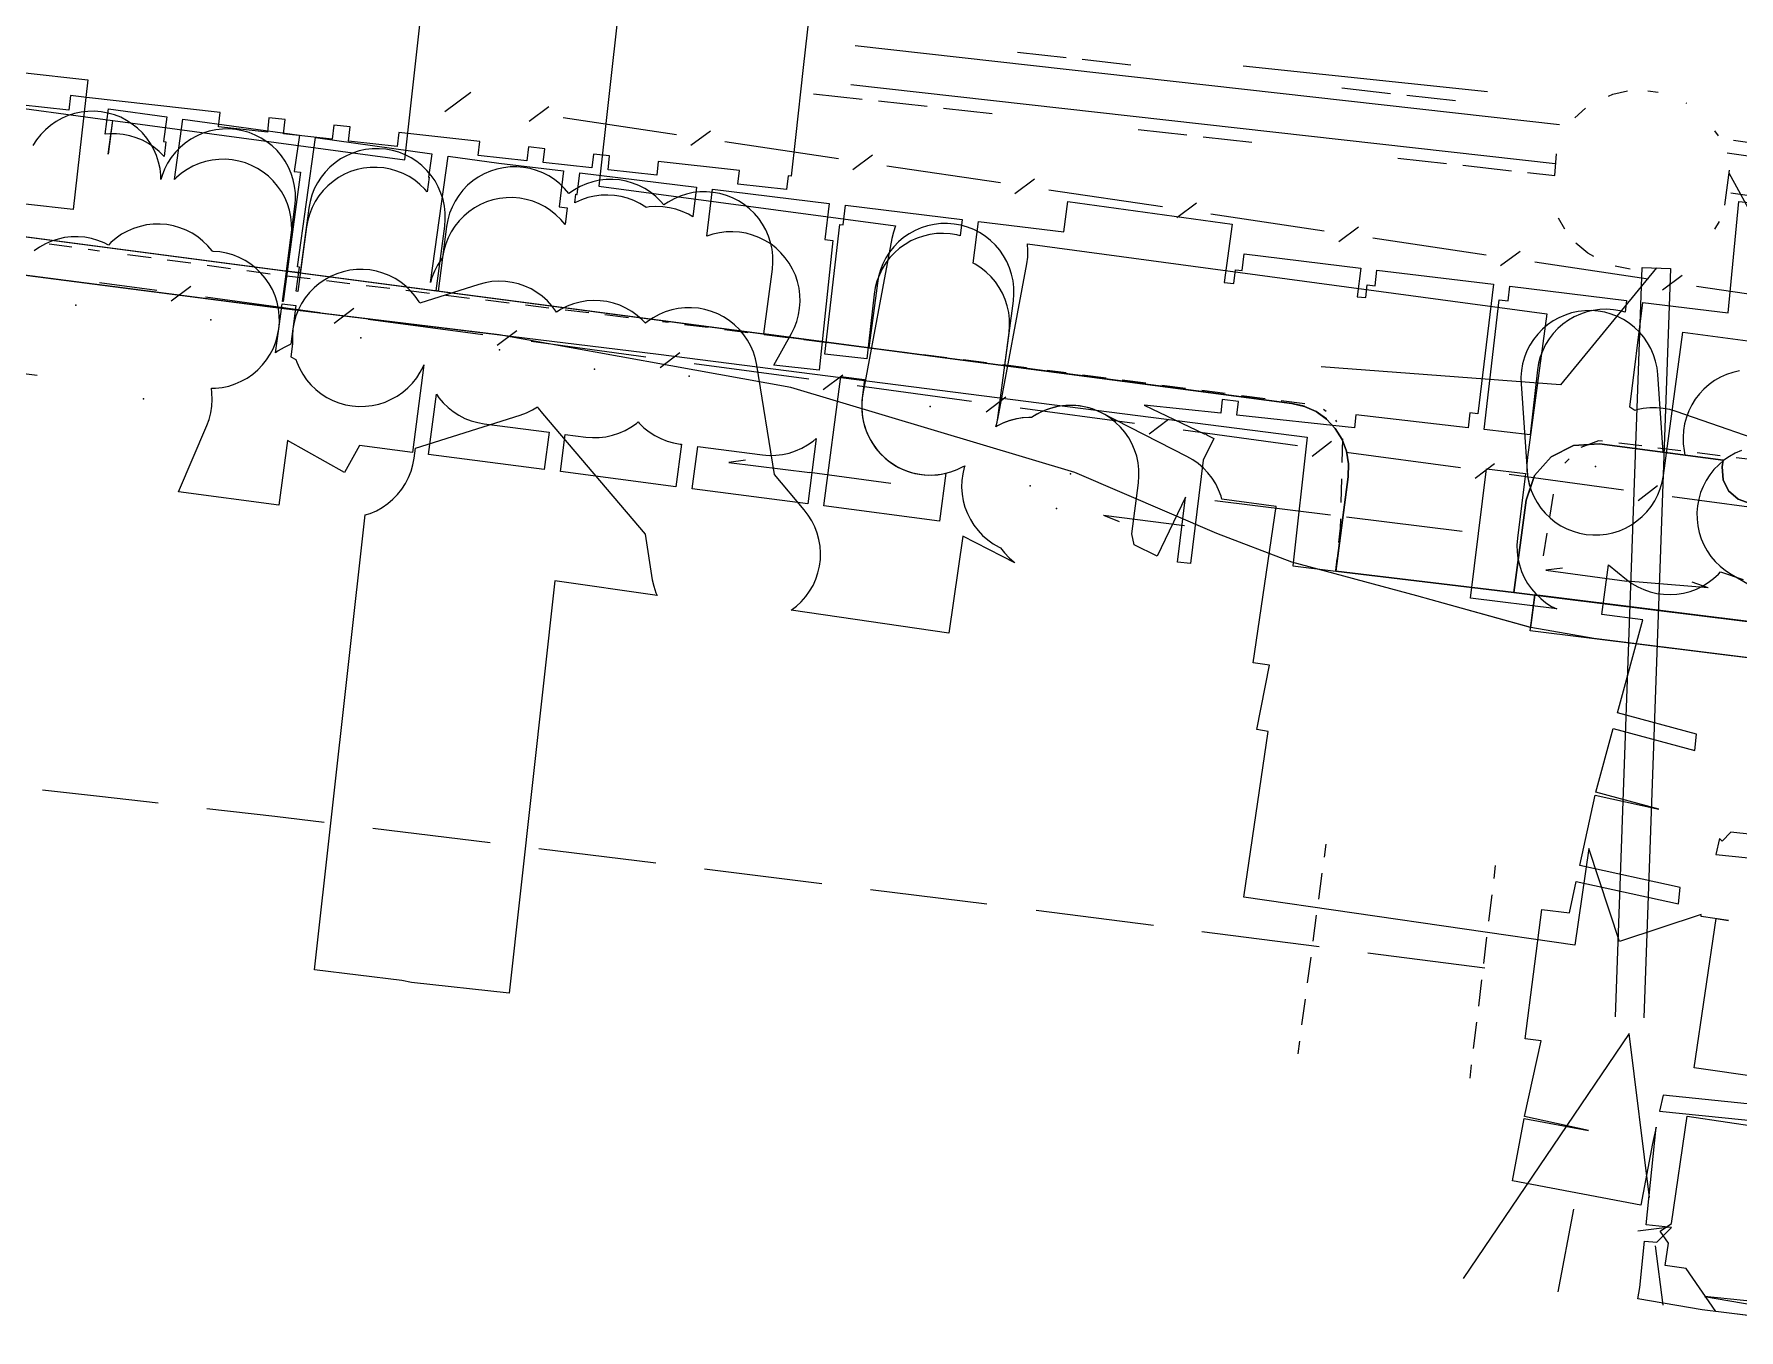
# Model space of a CAD drawing. Header units: metres. Extents: x -3782 to -2031, y 18790 to 19846.
# Drawn here: x -3002 to -2949.8, y 18849.7 to 18889.4 of the extents above; entities that cross this region are included whole.
import ezdxf

# ---------------------------------------------------------------- set-up
doc = ezdxf.new("R2010")
doc.units = ezdxf.units.M
for name, color, linetype in [('BOUNDARY', 7, 'Continuous'), ('CURB', 7, 'Continuous'), ('ELECTR_CABLE', 7, 'Continuous'), ('ELECTR_CABLE_COMM', 7, 'Continuous'), ('GRASS', 7, 'Continuous'), ('GROUND', 7, 'Continuous'), ('OVERHEAD_POWER_LINE', 7, 'Continuous'), ('ROAD', 7, 'Continuous'), ('SEWER', 7, 'Continuous'), ('TREE', 7, 'Continuous'), ('WATER_PIPELINE', 7, 'Continuous')]:
    doc.layers.add(name, color=color, linetype=linetype)

msp = doc.modelspace()

# ---------------------------------------------------------------- linework, layer by layer
at = {"layer": 'BOUNDARY'}
msp.add_lwpolyline([(-2871.346, 18863.146), (-2880.079, 18861.528), (-2883.277, 18860.749), (-2885.199, 18861.048), (-2887.428, 18861.508), (-2889.762, 18861.954), (-2898.459, 18863.481), (-2900.672, 18863.838), (-2915.01, 18865.943), (-2916.599, 18866.161), (-2932.957, 18868.229), (-2933.119, 18868.249), (-2954.235, 18870.875), (-2956.163, 18871.211), (-2959.218, 18872.06), (-2959.662, 18872.182), (-2963.49, 18873.222), (-2965.783, 18874.097), (-2970.131, 18875.962), (-2978.826, 18878.573), (-2987.761, 18880.182), (-2994.569, 18881.013), (-3030.502, 18885.663)], dxfattribs=at)
at = {"layer": 'CURB'}
for points in [[(-3000.845, 18882.865), (-3001.544, 18882.959)], [(-3000, 18882.751), (-3000.349, 18882.798)], [(-2998.422, 18882.538), (-2999.144, 18882.635)], [(-2997.205, 18882.374), (-2997.927, 18882.471)], [(-2995.988, 18882.21), (-2996.709, 18882.307)], [(-2994.771, 18882.046), (-2995.492, 18882.143)], [(-2993.552, 18881.896), (-2994.274, 18881.985)], [(-2992.332, 18881.748), (-2993.055, 18881.836)], [(-2991.113, 18881.599), (-2991.836, 18881.687)], [(-2989.894, 18881.45), (-2990.617, 18881.538)], [(-2988.675, 18881.301), (-2989.398, 18881.39)], [(-2987.456, 18881.153), (-2988.179, 18881.241)], [(-2986.237, 18881.004), (-2986.96, 18881.092)], [(-2985.018, 18880.855), (-2985.741, 18880.943)], [(-2983.799, 18880.706), (-2984.521, 18880.795)], [(-2982.58, 18880.557), (-2982.757, 18880.579)], [(-2981.361, 18880.403), (-2982.084, 18880.494)], [(-2980.143, 18880.249), (-2980.865, 18880.34)], [(-2978.924, 18880.095), (-2979.647, 18880.187)], [(-2977.706, 18879.942), (-2978.428, 18880.033)], [(-2976.487, 18879.788), (-2977.21, 18879.879)], [(-2975.269, 18879.634), (-2975.991, 18879.725)], [(-2974.05, 18879.48), (-2974.773, 18879.571)], [(-2972.832, 18879.326), (-2973.554, 18879.418)], [(-2971.613, 18879.172), (-2972.336, 18879.264)], [(-2970.395, 18879.016), (-2970.978, 18879.092)], [(-2969.177, 18878.858), (-2969.899, 18878.952)], [(-2967.959, 18878.699), (-2968.681, 18878.793)], [(-2966.742, 18878.541), (-2967.464, 18878.635)], [(-2965.524, 18878.382), (-2966.246, 18878.476)], [(-2964.306, 18878.223), (-2965.028, 18878.317)], [(-2963.088, 18878.065), (-2963.81, 18878.159)], [(-2962.43, 18877.836), (-2962.52, 18877.898)], [(-2962.111, 18877.518), (-2962.143, 18877.566)], [(-2961.94, 18876.272), (-2961.92, 18877)], [(-2954.097, 18876.94), (-2954.636, 18876.727)], [(-2953.969, 18876.925), (-2954.097, 18876.94)], [(-2952.769, 18876.777), (-2953.473, 18876.863)], [(-2951.57, 18876.628), (-2952.273, 18876.715)], [(-2950.37, 18876.48), (-2951.073, 18876.567)], [(-2954.997, 18876.386), (-2955.128, 18876.255)], [(-2949.17, 18876.332), (-2949.874, 18876.419)], [(-2961.974, 18875.044), (-2961.954, 18875.772)], [(-2955.48, 18875.299), (-2955.594, 18874.6)], [(-2961.996, 18874.258), (-2961.988, 18874.545)], [(-2962.044, 18873.819), (-2961.996, 18874.258)], [(-2955.674, 18874.106), (-2955.787, 18873.407)], [(-2962.138, 18872.96), (-2962.098, 18873.322)], [(-2930.979, 18869.087), (-2933.196, 18869.368), (-2956.683, 18872.292)], [(-2962.488, 18864.18), (-2962.435, 18864.575)], [(-2962.66, 18862.895), (-2962.554, 18863.685)], [(-2957.256, 18863.927), (-2957.304, 18863.524)], [(-2957.364, 18863.027), (-2957.461, 18862.221)], [(-2962.832, 18861.61), (-2962.726, 18862.399)], [(-2957.52, 18861.725), (-2957.617, 18860.918)], [(-2963.004, 18860.325), (-2962.898, 18861.114)], [(-2957.677, 18860.422), (-2957.774, 18859.615)], [(-2963.176, 18859.039), (-2963.07, 18859.829)], [(-2957.833, 18859.119), (-2957.93, 18858.313)], [(-2963.295, 18858.149), (-2963.242, 18858.544)], [(-2957.99, 18857.816), (-2958.038, 18857.413)]]:
    msp.add_lwpolyline(points, dxfattribs=at)
at = {"layer": 'ELECTR_CABLE'}
for points in [[(-3002.37, 18888.223), (-3000.356, 18887.993), (-3000.809, 18884.019), (-3002.273, 18884.186)], [(-2948.295, 18876.654), (-2951.712, 18877.835), (-2951.91, 18877.893), (-2952.112, 18877.931), (-2952.317, 18877.949), (-2952.524, 18877.947), (-2952.728, 18877.924), (-2952.93, 18877.882), (-2952.981, 18877.866), (-2953.039, 18877.907), (-2953.133, 18877.962), (-2952.741, 18881.176), (-2950.126, 18880.857), (-2949.797, 18884.268), (-2945.816, 18883.883)], [(-2962.306, 18874.658), (-2965.849, 18875.096)], [(-2958.267, 18874.158), (-2961.81, 18874.597)], [(-2948.932, 18850.061), (-2950.92, 18850.309), (-2952.89, 18850.649), (-2952.831, 18850.99), (-2952.686, 18852.419), (-2952.304, 18852.38), (-2951.858, 18852.837), (-2952.635, 18852.916), (-2952.332, 18855.906), (-2952.442, 18855.404), (-2952.799, 18853.519), (-2956.729, 18854.262), (-2956.367, 18856.176), (-2954.402, 18855.804), (-2956.356, 18856.233), (-2955.847, 18858.549), (-2956.343, 18858.613), (-2955.832, 18862.58), (-2954.987, 18862.471), (-2954.775, 18863.434), (-2951.639, 18862.745), (-2951.588, 18863.246), (-2954.668, 18863.922), (-2954.196, 18866.076), (-2952.242, 18865.647), (-2954.172, 18866.171), (-2953.642, 18868.123), (-2951.146, 18867.446), (-2951.092, 18867.949), (-2953.511, 18868.606), (-2952.739, 18871.451), (-2953.988, 18871.611), (-2953.792, 18873.136), (-2953.235, 18872.689), (-2953.069, 18872.568), (-2952.891, 18872.464), (-2952.704, 18872.377), (-2952.509, 18872.31), (-2952.309, 18872.262), (-2952.104, 18872.234), (-2951.899, 18872.226), (-2951.693, 18872.238), (-2951.489, 18872.27), (-2951.29, 18872.322), (-2951.097, 18872.393), (-2950.911, 18872.483), (-2950.735, 18872.591), (-2950.571, 18872.715), (-2950.42, 18872.855), (-2950.359, 18872.923), (-2949.667, 18872.684)], [(-3001.743, 18866.244), (-3000, 18866.047)], [(-3000, 18866.047), (-2998.203, 18865.844)], [(-2996.712, 18865.675), (-2994.628, 18865.44)], [(-2994.628, 18865.44), (-2993.119, 18865.254)], [(-2991.63, 18865.07), (-2988.04, 18864.628)], [(-2948.823, 18864.814), (-2950.038, 18864.945), (-2950.307, 18864.672), (-2950.391, 18864.754), (-2950.499, 18864.261), (-2947.495, 18863.956)], [(-2986.551, 18864.444), (-2982.961, 18864.002)], [(-2981.472, 18863.818), (-2977.881, 18863.376)], [(-2976.393, 18863.192), (-2972.823, 18862.752)], [(-2971.315, 18862.558), (-2967.727, 18862.096)], [(-2966.239, 18861.904), (-2962.651, 18861.442)], [(-2961.163, 18861.25), (-2957.575, 18860.788)], [(-2948.252, 18856.493), (-2952.117, 18856.885), (-2952.225, 18856.393), (-2948.303, 18855.996)], [(-2954.857, 18853.399), (-2955.338, 18850.858)], [(-2948.858, 18850.516), (-2950.848, 18850.718), (-2948.877, 18850.378)]]:
    msp.add_lwpolyline(points, dxfattribs=at)
for points in [[(-2999.724, 18887.112), (-2997.941, 18886.863), (-2998.047, 18886.103), (-2997.967, 18886.093), (-2998.026, 18885.65), (-2998.03, 18885.654), (-2998.175, 18885.8), (-2998.334, 18885.932), (-2998.506, 18886.046), (-2998.687, 18886.144), (-2998.877, 18886.223), (-2999.074, 18886.283), (-2999.276, 18886.324), (-2999.482, 18886.345), (-2999.688, 18886.345), (-2999.833, 18886.331)], [(-2997.446, 18886.794), (-2993.881, 18886.297), (-2994.036, 18885.191), (-2993.851, 18885.166), (-2994.381, 18881.202), (-2994.398, 18881.204), (-2994.133, 18883.186), (-2994.116, 18883.392), (-2994.119, 18883.598), (-2994.142, 18883.803), (-2994.185, 18884.004), (-2994.248, 18884.201), (-2994.329, 18884.39), (-2994.429, 18884.57), (-2994.546, 18884.74), (-2994.679, 18884.897), (-2994.827, 18885.041), (-2994.988, 18885.169), (-2995.161, 18885.281), (-2995.344, 18885.376), (-2995.536, 18885.452), (-2995.734, 18885.509), (-2995.937, 18885.546), (-2996.142, 18885.563), (-2996.348, 18885.56), (-2996.553, 18885.537), (-2996.754, 18885.494), (-2996.951, 18885.431), (-2997.14, 18885.35), (-2997.32, 18885.25), (-2997.49, 18885.133), (-2997.647, 18885), (-2997.705, 18884.941)], [(-2989.821, 18885.73), (-2989.922, 18885.011), (-2989.908, 18885.01), (-2989.968, 18884.562), (-2990.04, 18884.647), (-2990.188, 18884.791), (-2990.349, 18884.919), (-2990.522, 18885.031), (-2990.705, 18885.126), (-2990.896, 18885.202), (-2991.094, 18885.259), (-2991.297, 18885.297), (-2991.502, 18885.314), (-2991.708, 18885.311), (-2991.913, 18885.288), (-2992.115, 18885.245), (-2992.311, 18885.183), (-2992.5, 18885.101), (-2992.681, 18885.002), (-2992.851, 18884.885), (-2993.008, 18884.752), (-2993.152, 18884.604), (-2993.28, 18884.443), (-2993.393, 18884.27), (-2993.487, 18884.087), (-2993.563, 18883.896), (-2993.621, 18883.698), (-2993.658, 18883.495), (-2993.924, 18881.513), (-2993.975, 18881.52), (-2993.876, 18882.257), (-2993.939, 18882.266), (-2993.386, 18886.228)], [(-2985.925, 18884.107), (-2985.675, 18884.074), (-2985.743, 18883.563), (-2985.876, 18883.72), (-2986.024, 18883.864), (-2986.185, 18883.992), (-2986.358, 18884.104), (-2986.541, 18884.199), (-2986.732, 18884.275), (-2986.931, 18884.332), (-2987.133, 18884.369), (-2987.339, 18884.387), (-2987.545, 18884.384), (-2987.749, 18884.36), (-2987.951, 18884.317), (-2988.147, 18884.255), (-2988.337, 18884.173), (-2988.517, 18884.073), (-2988.687, 18883.956), (-2988.844, 18883.823), (-2988.988, 18883.676), (-2989.116, 18883.514), (-2989.228, 18883.341), (-2989.322, 18883.158), (-2989.399, 18882.967), (-2989.456, 18882.769), (-2989.493, 18882.566), (-2989.495, 18882.55), (-2989.542, 18882.491), (-2989.653, 18882.317), (-2989.747, 18882.134), (-2989.823, 18881.942), (-2989.867, 18881.786), (-2989.326, 18885.661), (-2987.773, 18885.444), (-2985.791, 18885.203)], [(-2981.832, 18883.801), (-2981.966, 18883.879), (-2982.153, 18883.965), (-2982.348, 18884.031), (-2982.549, 18884.079), (-2982.753, 18884.106), (-2982.959, 18884.113), (-2983.165, 18884.101), (-2983.262, 18884.085), (-2983.274, 18884.094), (-2983.449, 18884.203), (-2983.634, 18884.294), (-2983.827, 18884.366), (-2984.026, 18884.42), (-2984.229, 18884.453), (-2984.435, 18884.466), (-2984.641, 18884.46), (-2984.845, 18884.433), (-2985.046, 18884.386), (-2985.241, 18884.319), (-2985.429, 18884.234), (-2985.442, 18884.227), (-2985.412, 18884.488), (-2985.375, 18884.483), (-2985.295, 18885.142), (-2981.722, 18884.707)], [(-2981.226, 18884.647), (-2977.653, 18884.211), (-2977.788, 18883.104), (-2977.539, 18883.077), (-2977.966, 18879.1), (-2979.354, 18879.249), (-2978.812, 18880.219), (-2978.721, 18880.403), (-2978.648, 18880.596), (-2978.594, 18880.795), (-2978.56, 18880.998), (-2978.546, 18881.204), (-2978.552, 18881.41), (-2978.579, 18881.614), (-2978.625, 18881.815), (-2978.691, 18882.01), (-2978.775, 18882.198), (-2978.878, 18882.377), (-2978.998, 18882.545), (-2979.133, 18882.7), (-2979.283, 18882.841), (-2979.447, 18882.967), (-2979.621, 18883.076), (-2979.806, 18883.168), (-2979.999, 18883.241), (-2980.198, 18883.295), (-2980.401, 18883.329), (-2980.607, 18883.342), (-2980.813, 18883.336), (-2981.017, 18883.31), (-2981.218, 18883.263), (-2981.402, 18883.201)], [(-2977.333, 18883.564), (-2977.229, 18883.552), (-2977.156, 18884.151), (-2973.584, 18883.716), (-2973.645, 18883.216), (-2973.749, 18883.244), (-2973.952, 18883.277), (-2974.158, 18883.291), (-2974.364, 18883.284), (-2974.568, 18883.257), (-2974.769, 18883.21), (-2974.964, 18883.143), (-2975.152, 18883.058), (-2975.33, 18882.955), (-2975.498, 18882.835), (-2975.653, 18882.699), (-2975.793, 18882.549), (-2975.919, 18882.385), (-2976.028, 18882.21), (-2976.119, 18882.025), (-2976.191, 18881.832), (-2976.244, 18881.633), (-2976.278, 18881.43), (-2976.506, 18879.443), (-2977.788, 18879.59)], [(-2973.087, 18883.655), (-2970.472, 18883.336), (-2970.343, 18884.265), (-2965.31, 18883.57), (-2965.556, 18881.79), (-2965.263, 18881.758), (-2965.216, 18882.178), (-2965.011, 18882.154), (-2964.949, 18882.663), (-2961.376, 18882.228), (-2961.483, 18881.352), (-2961.221, 18881.324), (-2961.176, 18881.716), (-2960.938, 18881.688), (-2960.88, 18882.168), (-2957.307, 18881.732), (-2957.79, 18877.762), (-2958.036, 18877.792), (-2958.088, 18877.336), (-2961.521, 18877.729), (-2961.563, 18877.338), (-2965.167, 18877.725), (-2965.122, 18878.141), (-2965.619, 18878.198), (-2965.664, 18877.778), (-2968.006, 18878.03), (-2966.173, 18877.152), (-2966.099, 18877.143), (-2966.102, 18877.118), (-2965.879, 18877.011), (-2966.198, 18876.345), (-2966.591, 18873.173), (-2966.989, 18873.222), (-2966.743, 18875.207), (-2967.607, 18873.404), (-2968.318, 18873.745), (-2968.388, 18874.089), (-2968.184, 18875.648), (-2968.167, 18875.854), (-2968.17, 18876.06), (-2968.194, 18876.265), (-2968.238, 18876.466), (-2968.301, 18876.662), (-2968.383, 18876.851), (-2968.483, 18877.031), (-2968.6, 18877.201), (-2968.734, 18877.358), (-2968.882, 18877.501), (-2969.043, 18877.629), (-2969.217, 18877.741), (-2969.4, 18877.835), (-2969.592, 18877.911), (-2969.79, 18877.967), (-2969.992, 18878.004), (-2970.198, 18878.021), (-2970.404, 18878.017), (-2970.609, 18877.994), (-2970.81, 18877.95), (-2971.006, 18877.887), (-2971.195, 18877.805), (-2971.375, 18877.705), (-2971.455, 18877.649), (-2971.51, 18877.652), (-2971.716, 18877.641), (-2971.92, 18877.609), (-2972.119, 18877.558), (-2972.313, 18877.488), (-2972.499, 18877.399), (-2972.555, 18877.365), (-2972.513, 18877.511), (-2972.476, 18877.714), (-2972.146, 18880.253), (-2972.13, 18880.458), (-2972.134, 18880.664), (-2972.158, 18880.869), (-2972.201, 18881.07), (-2972.265, 18881.267), (-2972.347, 18881.456), (-2972.447, 18881.636), (-2972.565, 18881.805), (-2972.699, 18881.962), (-2972.847, 18882.105), (-2973.009, 18882.233), (-2973.182, 18882.344), (-2973.243, 18882.375)], [(-2957.137, 18881.254), (-2956.865, 18881.223), (-2956.81, 18881.672), (-2953.237, 18881.236), (-2953.28, 18880.879), (-2953.434, 18880.92), (-2953.637, 18880.953), (-2953.843, 18880.967), (-2954.049, 18880.96), (-2954.253, 18880.933), (-2954.454, 18880.886), (-2954.649, 18880.82), (-2954.837, 18880.735), (-2955.015, 18880.632), (-2955.183, 18880.512), (-2955.337, 18880.376), (-2955.478, 18880.225), (-2955.604, 18880.062), (-2955.712, 18879.886), (-2955.803, 18879.702), (-2955.876, 18879.509), (-2955.929, 18879.31), (-2955.963, 18879.106), (-2956.19, 18877.119), (-2957.591, 18877.28)], [(-2993.986, 18881.078), (-2994.079, 18880.36), (-2994.096, 18880.154), (-2994.092, 18879.948), (-2994.088, 18879.912), (-2994.14, 18879.514), (-2993.988, 18879.429), (-2993.961, 18879.346), (-2993.879, 18879.157), (-2993.778, 18878.977), (-2993.661, 18878.808), (-2993.527, 18878.651), (-2993.379, 18878.508), (-2993.217, 18878.38), (-2993.044, 18878.268), (-2992.86, 18878.175), (-2992.669, 18878.099), (-2992.47, 18878.043), (-2992.268, 18878.006), (-2992.062, 18877.99), (-2991.856, 18877.994), (-2991.651, 18878.017), (-2991.45, 18878.061), (-2991.254, 18878.125), (-2991.065, 18878.207), (-2990.885, 18878.307), (-2990.716, 18878.425), (-2990.559, 18878.558), (-2990.416, 18878.707), (-2990.288, 18878.868), (-2990.177, 18879.042), (-2990.083, 18879.225), (-2990.068, 18879.262), (-2990.418, 18876.58), (-2992.041, 18876.792), (-2992.499, 18875.969), (-2994.247, 18876.942), (-2994.515, 18874.96), (-2997.581, 18875.375), (-2996.718, 18877.4), (-2996.647, 18877.594), (-2996.594, 18877.793), (-2996.562, 18877.997), (-2996.55, 18878.202), (-2996.558, 18878.408), (-2996.577, 18878.544), (-2996.452, 18878.546), (-2996.247, 18878.57), (-2996.046, 18878.614), (-2995.849, 18878.677), (-2995.66, 18878.76), (-2995.48, 18878.86), (-2995.311, 18878.978), (-2995.154, 18879.111), (-2995.011, 18879.259), (-2994.883, 18879.421), (-2994.772, 18879.594), (-2994.678, 18879.778), (-2994.602, 18879.97), (-2994.546, 18880.168), (-2994.509, 18880.371), (-2994.41, 18881.133)], [(-2974.276, 18874.479), (-2977.816, 18874.94), (-2977.299, 18878.906), (-2976.569, 18878.811), (-2976.641, 18878.255), (-2976.658, 18878.05), (-2976.654, 18877.844), (-2976.63, 18877.639), (-2976.586, 18877.438), (-2976.523, 18877.242), (-2976.441, 18877.053), (-2976.34, 18876.873), (-2976.223, 18876.704), (-2976.089, 18876.547), (-2975.941, 18876.404), (-2975.779, 18876.276), (-2975.606, 18876.164), (-2975.422, 18876.071), (-2975.231, 18875.995), (-2975.032, 18875.939), (-2974.83, 18875.902), (-2974.624, 18875.886), (-2974.418, 18875.89), (-2974.213, 18875.913), (-2974.086, 18875.941)], [(-2986.382, 18876.055), (-2989.922, 18876.516), (-2989.682, 18878.361), (-2989.61, 18878.257), (-2989.476, 18878.1), (-2989.328, 18877.957), (-2989.166, 18877.829), (-2988.993, 18877.718), (-2988.809, 18877.624), (-2988.618, 18877.548), (-2988.419, 18877.492), (-2988.217, 18877.455), (-2986.233, 18877.197)], [(-2982.347, 18875.53), (-2985.887, 18875.991), (-2985.738, 18877.133), (-2985.11, 18877.051), (-2984.905, 18877.035), (-2984.699, 18877.038), (-2984.494, 18877.062), (-2984.293, 18877.106), (-2984.097, 18877.169), (-2983.908, 18877.252), (-2983.728, 18877.352), (-2983.558, 18877.469), (-2983.506, 18877.514), (-2983.475, 18877.479), (-2983.327, 18877.336), (-2983.165, 18877.208), (-2982.992, 18877.097), (-2982.809, 18877.003), (-2982.617, 18876.927), (-2982.419, 18876.871), (-2982.216, 18876.834), (-2982.178, 18876.829)], [(-2978.312, 18875.004), (-2981.851, 18875.465), (-2981.682, 18876.765), (-2979.698, 18876.507), (-2979.493, 18876.49), (-2979.287, 18876.494), (-2979.082, 18876.518), (-2978.881, 18876.562), (-2978.685, 18876.625), (-2978.496, 18876.707), (-2978.316, 18876.808), (-2978.147, 18876.925), (-2978.051, 18877.007)], [(-2956.331, 18875.934), (-2956.577, 18873.949), (-2956.592, 18873.743), (-2956.587, 18873.537), (-2956.562, 18873.333), (-2956.517, 18873.132), (-2956.452, 18872.936), (-2956.369, 18872.748), (-2956.267, 18872.568), (-2956.149, 18872.4), (-2956.014, 18872.243), (-2955.865, 18872.101), (-2955.703, 18871.974), (-2955.529, 18871.864), (-2955.371, 18871.785), (-2958.017, 18872.112), (-2957.526, 18876.082)]]:
    msp.add_lwpolyline(points, close=True, dxfattribs=at)
at = {"layer": 'ELECTR_CABLE_COMM'}
for points in [[(-2989.43, 18887.023), (-2988.625, 18887.616)], [(-2986.848, 18886.728), (-2986.246, 18887.174)], [(-2985.805, 18886.841), (-2982.329, 18886.324)], [(-2981.889, 18885.991), (-2981.286, 18886.437)], [(-2980.846, 18886.103), (-2977.37, 18885.587)], [(-2976.929, 18885.253), (-2976.327, 18885.699)], [(-2975.886, 18885.366), (-2972.41, 18884.849)], [(-2971.969, 18884.516), (-2971.367, 18884.962)], [(-2970.926, 18884.628), (-2967.451, 18884.111)], [(-2967.01, 18883.778), (-2966.408, 18884.224)], [(-2965.967, 18883.891), (-2962.491, 18883.374)], [(-2962.05, 18883.04), (-2961.448, 18883.487)], [(-2961.007, 18883.153), (-2957.531, 18882.636)], [(-2957.091, 18882.303), (-2956.488, 18882.749)], [(-2956.048, 18882.416), (-2952.572, 18881.899)], [(-3000, 18881.788), (-2998.248, 18881.55)], [(-2952.131, 18881.565), (-2951.529, 18882.012)], [(-2997.803, 18881.222), (-2997.206, 18881.675)], [(-2996.761, 18881.347), (-2993.256, 18880.87)], [(-2951.088, 18881.678), (-2947.612, 18881.161)], [(-2992.812, 18880.542), (-2992.215, 18880.996)], [(-2991.77, 18880.668), (-2988.265, 18880.191)], [(-2987.82, 18879.863), (-2987.224, 18880.317)], [(-2986.779, 18879.989), (-2983.274, 18879.512)], [(-2982.829, 18879.184), (-2982.233, 18879.637)], [(-2981.788, 18879.309), (-2978.283, 18878.832)], [(-2977.838, 18878.504), (-2977.241, 18878.958)], [(-2976.797, 18878.63), (-2973.292, 18878.153)], [(-2972.847, 18877.825), (-2972.25, 18878.279)], [(-2971.805, 18877.951), (-2968.301, 18877.474)], [(-2967.856, 18877.146), (-2967.259, 18877.6)], [(-2966.814, 18877.272), (-2963.309, 18876.795)], [(-2962.865, 18876.467), (-2962.268, 18876.92)], [(-2961.823, 18876.592), (-2958.318, 18876.115)], [(-2957.873, 18875.787), (-2957.277, 18876.241)], [(-2956.832, 18875.913), (-2953.327, 18875.436)], [(-2952.882, 18875.108), (-2952.286, 18875.562)], [(-2951.841, 18875.234), (-2948.336, 18874.757)]]:
    msp.add_lwpolyline(points, dxfattribs=at)
at = {"layer": 'GRASS'}
msp.add_lwpolyline([(-3030.546, 18885.669), (-2994.858, 18881.048), (-2982.881, 18879.587), (-2963.017, 18877.047), (-2963.455, 18873.106), (-2962.142, 18872.947), (-2961.76, 18875.837), (-2961.747, 18876.231), (-2961.81, 18876.616), (-2961.948, 18876.981), (-2962.155, 18877.316), (-2962.425, 18877.604), (-2962.742, 18877.831), (-2963.098, 18877.992), (-2963.481, 18878.082), (-3142.43, 18901.632)], dxfattribs=at)
msp.add_lwpolyline([(-2942.794, 18875.359), (-2948.297, 18876.084), (-2948.324, 18875.879), (-2948.452, 18875.503), (-2948.706, 18875.216), (-2949.049, 18875.045), (-2949.445, 18875.018), (-2949.821, 18875.146), (-2950.108, 18875.4), (-2950.279, 18875.743), (-2950.306, 18876.139), (-2950.279, 18876.345), (-2954.065, 18876.843), (-2954.857, 18876.789), (-2955.543, 18876.447), (-2956.051, 18875.873), (-2956.309, 18875.122), (-2956.683, 18872.292), (-2942.624, 18870.542)], close=True, dxfattribs=at)
at = {"layer": 'GROUND'}
for points in [[(-3038.589, 18887.966), (-2993.482, 18882.03), (-2963.481, 18878.082), (-2963.098, 18877.992), (-2962.742, 18877.831), (-2962.425, 18877.604), (-2962.155, 18877.316), (-2961.948, 18876.981), (-2961.81, 18876.616), (-2961.747, 18876.231), (-2961.76, 18875.837), (-2962.142, 18872.947), (-2956.684, 18872.286), (-2956.309, 18875.122), (-2956.051, 18875.873), (-2955.543, 18876.447), (-2954.857, 18876.789), (-2954.065, 18876.843), (-2950.279, 18876.345), (-2950.306, 18876.139), (-2950.279, 18875.743), (-2950.108, 18875.4), (-2949.821, 18875.146), (-2949.445, 18875.018)], [(-2933.196, 18869.368), (-2956.048, 18872.213), (-2956.172, 18871.214), (-2959.218, 18872.06), (-2959.662, 18872.182), (-2963.49, 18873.222), (-2965.783, 18874.097), (-2970.131, 18875.962), (-2978.826, 18878.573), (-2987.761, 18880.182), (-2994.569, 18881.013), (-3030.502, 18885.663)]]:
    msp.add_lwpolyline(points, dxfattribs=at)
at = {"layer": 'OVERHEAD_POWER_LINE'}
for points in [[(-3001.916, 18878.934), (-3004.396, 18879.246)], [(-2980.219, 18876.342), (-2980.73, 18876.272)], [(-2980.73, 18876.272), (-2978.25, 18875.96)], [(-2975.772, 18875.631), (-2978.25, 18875.96)], [(-2969.254, 18874.661), (-2966.775, 18874.343)], [(-2969.254, 18874.661), (-2968.774, 18874.464)], [(-2955.196, 18873.036), (-2955.708, 18872.969)], [(-2955.708, 18872.969), (-2953.23, 18872.64)], [(-2950.739, 18872.429), (-2953.23, 18872.64)], [(-2950.739, 18872.429), (-2951.227, 18872.604)]]:
    msp.add_lwpolyline(points, dxfattribs=at)
at = {"layer": 'ROAD'}
msp.add_lwpolyline([(-2949.779, 18879.079), (-2949.979, 18879.033), (-2950.174, 18878.967), (-2950.362, 18878.882), (-2950.541, 18878.779), (-2950.709, 18878.659), (-2950.864, 18878.523), (-2951.005, 18878.373), (-2951.13, 18878.21), (-2951.239, 18878.035), (-2951.331, 18877.85), (-2951.403, 18877.657), (-2951.457, 18877.458), (-2951.491, 18877.255), (-2951.504, 18877.049), (-2951.498, 18876.844), (-2951.471, 18876.639), (-2951.446, 18876.498), (-2952.113, 18876.586), (-2952.276, 18878.97), (-2952.3, 18879.175), (-2952.344, 18879.376), (-2952.408, 18879.572), (-2952.49, 18879.761), (-2952.591, 18879.941), (-2952.709, 18880.11), (-2952.843, 18880.267), (-2952.991, 18880.409), (-2953.153, 18880.537), (-2953.326, 18880.648), (-2953.51, 18880.742), (-2953.702, 18880.817), (-2953.9, 18880.873), (-2954.103, 18880.909), (-2954.308, 18880.926), (-2954.514, 18880.922), (-2954.719, 18880.898), (-2954.92, 18880.853), (-2955.116, 18880.79), (-2955.305, 18880.707), (-2955.485, 18880.607), (-2955.654, 18880.489), (-2955.811, 18880.355), (-2955.954, 18880.207), (-2956.082, 18880.045), (-2956.193, 18879.871), (-2956.286, 18879.688), (-2956.362, 18879.496), (-2956.418, 18879.298), (-2956.454, 18879.095), (-2956.47, 18878.889), (-2956.466, 18878.683), (-2956.283, 18876.006), (-2956.259, 18875.802), (-2956.215, 18875.6), (-2956.181, 18875.495), (-2956.308, 18875.123), (-2956.309, 18875.121), (-2956.684, 18872.287), (-2956.684, 18872.286), (-2956.685, 18872.286), (-2962.141, 18872.947), (-2962.142, 18872.948), (-2961.76, 18875.837), (-2961.76, 18875.838), (-2961.747, 18876.23), (-2961.747, 18876.232), (-2961.81, 18876.615), (-2961.811, 18876.617), (-2961.947, 18876.981), (-2961.948, 18876.982), (-2962.155, 18877.316), (-2962.156, 18877.317), (-2962.424, 18877.603), (-2962.426, 18877.605), (-2962.742, 18877.831), (-2962.743, 18877.832), (-2963.097, 18877.992), (-2963.099, 18877.993), (-2963.481, 18878.082), (-2963.482, 18878.082), (-2972.276, 18879.239), (-2972.015, 18881.222), (-2971.998, 18881.427), (-2972.001, 18881.633), (-2972.025, 18881.838), (-2972.068, 18882.04), (-2972.131, 18882.236), (-2972.213, 18882.425), (-2972.314, 18882.605), (-2972.431, 18882.774), (-2972.564, 18882.932), (-2972.712, 18883.075), (-2972.874, 18883.203), (-2973.047, 18883.315), (-2973.23, 18883.409), (-2973.422, 18883.485), (-2973.62, 18883.541), (-2973.823, 18883.578), (-2974.028, 18883.595), (-2974.234, 18883.591), (-2974.439, 18883.568), (-2974.64, 18883.524), (-2974.837, 18883.461), (-2975.026, 18883.379), (-2975.206, 18883.279), (-2975.375, 18883.162), (-2975.532, 18883.029), (-2975.676, 18882.881), (-2975.804, 18882.719), (-2975.916, 18882.546), (-2976.01, 18882.363), (-2976.085, 18882.171), (-2976.142, 18881.973), (-2976.179, 18881.77), (-2976.44, 18879.787), (-2979.657, 18880.21), (-2979.396, 18882.193), (-2979.379, 18882.399), (-2979.382, 18882.605), (-2979.406, 18882.809), (-2979.449, 18883.011), (-2979.512, 18883.207), (-2979.594, 18883.396), (-2979.694, 18883.576), (-2979.812, 18883.746), (-2979.945, 18883.903), (-2980.093, 18884.046), (-2980.255, 18884.174), (-2980.428, 18884.286), (-2980.611, 18884.38), (-2980.803, 18884.456), (-2981.001, 18884.512), (-2981.204, 18884.549), (-2981.409, 18884.566), (-2981.615, 18884.563), (-2981.82, 18884.539), (-2982.021, 18884.496), (-2982.217, 18884.433), (-2982.407, 18884.351), (-2982.587, 18884.251), (-2982.716, 18884.161), (-2982.818, 18884.281), (-2982.966, 18884.424), (-2983.127, 18884.552), (-2983.301, 18884.664), (-2983.484, 18884.758), (-2983.676, 18884.834), (-2983.874, 18884.891), (-2984.076, 18884.927), (-2984.282, 18884.944), (-2984.488, 18884.941), (-2984.693, 18884.917), (-2984.894, 18884.874), (-2985.09, 18884.811), (-2985.279, 18884.729), (-2985.459, 18884.629), (-2985.627, 18884.512), (-2985.76, 18884.668), (-2985.908, 18884.811), (-2986.069, 18884.94), (-2986.242, 18885.051), (-2986.426, 18885.145), (-2986.617, 18885.221), (-2986.816, 18885.278), (-2987.018, 18885.315), (-2987.224, 18885.331), (-2987.43, 18885.328), (-2987.634, 18885.304), (-2987.836, 18885.261), (-2988.032, 18885.198), (-2988.221, 18885.116), (-2988.401, 18885.016), (-2988.571, 18884.898), (-2988.728, 18884.765), (-2988.871, 18884.617), (-2988.999, 18884.456), (-2989.111, 18884.282), (-2989.205, 18884.099), (-2989.281, 18883.907), (-2989.337, 18883.709), (-2989.374, 18883.506), (-2989.635, 18881.524), (-2989.689, 18881.531), (-2989.428, 18883.514), (-2989.411, 18883.719), (-2989.415, 18883.925), (-2989.438, 18884.13), (-2989.482, 18884.331), (-2989.545, 18884.527), (-2989.627, 18884.716), (-2989.727, 18884.897), (-2989.844, 18885.066), (-2989.977, 18885.223), (-2990.126, 18885.367), (-2990.287, 18885.495), (-2990.46, 18885.606), (-2990.644, 18885.7), (-2990.835, 18885.776), (-2991.033, 18885.833), (-2991.236, 18885.87), (-2991.442, 18885.886), (-2991.648, 18885.883), (-2991.852, 18885.86), (-2992.054, 18885.816), (-2992.25, 18885.753), (-2992.439, 18885.671), (-2992.619, 18885.571), (-2992.789, 18885.454), (-2992.946, 18885.32), (-2993.089, 18885.172), (-2993.217, 18885.011), (-2993.329, 18884.837), (-2993.423, 18884.654), (-2993.499, 18884.462), (-2993.555, 18884.264), (-2993.592, 18884.062), (-2993.853, 18882.079), (-2994.277, 18882.135), (-2994.016, 18884.117), (-2993.999, 18884.323), (-2994.003, 18884.529), (-2994.026, 18884.734), (-2994.07, 18884.935), (-2994.133, 18885.131), (-2994.215, 18885.32), (-2994.315, 18885.5), (-2994.432, 18885.67), (-2994.566, 18885.827), (-2994.714, 18885.97), (-2994.875, 18886.098), (-2995.048, 18886.21), (-2995.232, 18886.304), (-2995.423, 18886.38), (-2995.622, 18886.437), (-2995.824, 18886.473), (-2996.03, 18886.49), (-2996.236, 18886.487), (-2996.44, 18886.463), (-2996.642, 18886.42), (-2996.838, 18886.357), (-2997.027, 18886.275), (-2997.207, 18886.175), (-2997.377, 18886.057), (-2997.534, 18885.924), (-2997.677, 18885.776), (-2997.805, 18885.615), (-2997.917, 18885.441), (-2998.011, 18885.258), (-2998.087, 18885.066), (-2998.123, 18884.94), (-2998.125, 18885.071), (-2998.149, 18885.276), (-2998.192, 18885.478), (-2998.255, 18885.674), (-2998.337, 18885.863), (-2998.437, 18886.043), (-2998.555, 18886.212), (-2998.688, 18886.37), (-2998.836, 18886.513), (-2998.998, 18886.641), (-2999.171, 18886.753), (-2999.354, 18886.847), (-2999.546, 18886.923), (-2999.744, 18886.979), (-2999.947, 18887.016), (-3000.152, 18887.033), (-3000.358, 18887.03), (-3000.563, 18887.006), (-3000.764, 18886.962), (-3000.961, 18886.899), (-3001.15, 18886.817), (-3001.33, 18886.717), (-3001.499, 18886.6), (-3001.656, 18886.467), (-3001.8, 18886.319), (-3001.928, 18886.157), (-3002.039, 18885.984)], dxfattribs=at)
msp.add_lwpolyline([(-2956.184, 18871.118), (-2956.048, 18872.213), (-2956.047, 18872.213), (-2938.305, 18870.004), (-2938.441, 18868.911), (-2956.183, 18871.117), (-2956.184, 18871.117)], close=True, dxfattribs=at)
at = {"layer": 'SEWER'}
for points in [[(-2978.154, 18891.003), (-2978.448, 18888.378), (-2978.688, 18886.233), (-2978.822, 18885.04), (-2978.913, 18885.05), (-2978.958, 18884.64), (-2980.449, 18884.804), (-2980.403, 18885.217), (-2982.888, 18885.496), (-2982.934, 18885.078), (-2984.425, 18885.242), (-2984.379, 18885.663), (-2984.875, 18885.719), (-2984.922, 18885.297), (-2986.413, 18885.461), (-2986.366, 18885.886), (-2986.863, 18885.941), (-2986.91, 18885.516), (-2988.401, 18885.68), (-2988.354, 18886.108), (-2990.838, 18886.387), (-2990.886, 18885.954), (-2992.377, 18886.118), (-2992.329, 18886.554), (-2992.826, 18886.61), (-2992.874, 18886.173), (-2994.365, 18886.337), (-2994.316, 18886.777), (-2994.813, 18886.832), (-2994.862, 18886.392), (-2996.353, 18886.556), (-2996.304, 18886.999), (-3000.398, 18887.458), (-3000.887, 18887.512), (-3000.937, 18887.062), (-3002.428, 18887.229)], [(-2976.863, 18889.047), (-2955.284, 18886.628)], [(-2970.401, 18888.67), (-2971.892, 18888.835)], [(-2968.414, 18888.45), (-2969.904, 18888.615)], [(-2957.496, 18887.631), (-2964.981, 18888.417)], [(-2978.132, 18887.567), (-2976.641, 18887.403)], [(-2976.997, 18887.854), (-2955.418, 18885.436)], [(-2960.462, 18887.572), (-2961.953, 18887.737)], [(-2958.474, 18887.352), (-2959.965, 18887.517)], [(-2953.791, 18887.499), (-2953.659, 18887.553)], [(-2953.659, 18887.553), (-2953.201, 18887.656)], [(-2952.582, 18887.661), (-2952.268, 18887.623)], [(-2976.144, 18887.348), (-2974.653, 18887.184)], [(-2974.156, 18887.129), (-2972.665, 18886.965)], [(-2954.815, 18886.832), (-2954.489, 18887.125)], [(-2951.418, 18887.288), (-2951.399, 18887.279)], [(-2968.192, 18886.472), (-2966.702, 18886.307)], [(-2966.205, 18886.253), (-2964.714, 18886.088)], [(-2950.541, 18886.437), (-2950.432, 18886.277)], [(-2948.891, 18885.987), (-2949.957, 18886.139)], [(-2960.241, 18885.596), (-2958.75, 18885.431)], [(-2955.436, 18885.066), (-2955.378, 18885.73)], [(-2950.151, 18885.763), (-2851.313, 18871.662)], [(-2958.253, 18885.377), (-2956.762, 18885.212)], [(-2956.265, 18885.157), (-2955.436, 18885.066)], [(-2950.088, 18885.225), (-2950.24, 18884.159)], [(-2950.099, 18885.149), (-2947.617, 18880.609)], [(-2950.046, 18884.535), (-2851.308, 18870.449)], [(-2955.124, 18883.42), (-2955.319, 18883.757)], [(-2950.395, 18883.652), (-2950.541, 18883.423)], [(-2954.425, 18882.689), (-2954.783, 18882.992)], [(-2954.24, 18882.579), (-2954.425, 18882.689)], [(-2952.321, 18882.235), (-2955.254, 18878.648)], [(-2953.123, 18882.195), (-2953.584, 18882.284)], [(-2953.569, 18859.287), (-2952.752, 18882.251)], [(-2952.752, 18882.251), (-2951.89, 18882.219)], [(-2951.89, 18882.219), (-2952.707, 18859.256)], [(-2955.254, 18878.648), (-2962.585, 18879.207)], [(-2953.156, 18858.776), (-2958.243, 18851.272)], [(-2952.529, 18853.755), (-2953.156, 18858.776)], [(-2952.889, 18852.731), (-2951.907, 18852.854)], [(-2952.118, 18850.457), (-2952.344, 18852.267)]]:
    msp.add_lwpolyline(points, dxfattribs=at)
at = {"layer": 'TREE'}
for p in [(-3000.727, 18881.089), (-2996.592, 18880.642), (-2991.997, 18880.089), (-2987.753, 18879.724), (-2984.839, 18879.134), (-2981.945, 18878.917), (-2998.65, 18878.224), (-2974.559, 18877.984), (-2954.187, 18876.149), (-2971.498, 18875.552), (-2970.266, 18875.922), (-2970.691, 18874.866)]:
    msp.add_point(p, dxfattribs=at)
at = {"layer": 'WATER_PIPELINE'}
for points in [[(-3003.52, 18887.277), (-2999.601, 18886.75), (-2999.74, 18885.715), (-2999.739, 18885.715), (-2999.599, 18886.75), (-2990.655, 18885.545), (-2989.14, 18899.149)], [(-2983.177, 18898.485), (-2984.707, 18884.743), (-2975.62, 18883.518), (-2975.684, 18883.332), (-2975.732, 18883.132), (-2976.623, 18878.371), (-2976.651, 18878.167), (-2976.659, 18877.961), (-2976.646, 18877.755), (-2976.614, 18877.552), (-2976.561, 18877.352), (-2976.49, 18877.159), (-2976.4, 18876.974), (-2976.292, 18876.798), (-2976.167, 18876.634), (-2976.027, 18876.483), (-2975.873, 18876.346), (-2975.706, 18876.226), (-2975.528, 18876.122), (-2975.34, 18876.036), (-2975.146, 18875.968), (-2974.945, 18875.921), (-2974.741, 18875.893), (-2974.535, 18875.885), (-2974.329, 18875.897), (-2974.126, 18875.93), (-2973.926, 18875.982), (-2973.733, 18876.054), (-2973.548, 18876.144), (-2973.503, 18876.172), (-2973.52, 18876.122), (-2973.566, 18875.922), (-2973.592, 18875.717), (-2973.598, 18875.511), (-2973.584, 18875.306), (-2973.55, 18875.102), (-2973.496, 18874.903), (-2973.423, 18874.711), (-2973.331, 18874.526), (-2973.222, 18874.352), (-2973.096, 18874.188), (-2972.955, 18874.038), (-2972.799, 18873.903), (-2972.632, 18873.783), (-2972.453, 18873.681), (-2972.407, 18873.658), (-2972.288, 18873.503), (-2972.147, 18873.353), (-2971.991, 18873.218), (-2971.965, 18873.199), (-2973.558, 18874.011), (-2973.991, 18871.043), (-2978.815, 18871.746), (-2978.659, 18871.865), (-2978.509, 18872.006), (-2978.373, 18872.161), (-2978.253, 18872.329), (-2978.15, 18872.507), (-2978.066, 18872.695), (-2978, 18872.89), (-2977.953, 18873.091), (-2977.926, 18873.296), (-2977.92, 18873.502), (-2977.933, 18873.707), (-2977.967, 18873.91), (-2978.021, 18874.109), (-2978.094, 18874.302), (-2978.185, 18874.487), (-2978.294, 18874.662), (-2978.419, 18874.825), (-2979.334, 18875.901), (-2979.871, 18879.249), (-2979.914, 18879.451), (-2979.976, 18879.648), (-2980.057, 18879.837), (-2980.156, 18880.018), (-2980.273, 18880.188), (-2980.406, 18880.345), (-2980.553, 18880.489), (-2980.714, 18880.618), (-2980.887, 18880.731), (-2981.069, 18880.826), (-2981.261, 18880.902), (-2981.459, 18880.96), (-2981.661, 18880.998), (-2981.867, 18881.015), (-2982.073, 18881.013), (-2982.277, 18880.99), (-2982.479, 18880.948), (-2982.676, 18880.886), (-2982.865, 18880.804), (-2983.046, 18880.705), (-2983.216, 18880.589), (-2983.278, 18880.536), (-2983.38, 18880.644), (-2983.535, 18880.78), (-2983.703, 18880.9), (-2983.881, 18881.003), (-2984.069, 18881.088), (-2984.264, 18881.154), (-2984.465, 18881.2), (-2984.669, 18881.227), (-2984.875, 18881.233), (-2985.081, 18881.22), (-2985.284, 18881.186), (-2985.483, 18881.132), (-2985.676, 18881.06), (-2985.861, 18880.968), (-2986.002, 18880.88), (-2986.022, 18880.912), (-2986.146, 18881.076), (-2986.286, 18881.227), (-2986.441, 18881.364), (-2986.608, 18881.484), (-2986.786, 18881.588), (-2986.973, 18881.674), (-2987.168, 18881.741), (-2987.368, 18881.789), (-2987.573, 18881.817), (-2987.779, 18881.825), (-2987.984, 18881.812), (-2988.188, 18881.78), (-2988.387, 18881.727), (-2990.191, 18881.157), (-2990.213, 18881.196), (-2990.33, 18881.366), (-2990.463, 18881.523), (-2990.611, 18881.667), (-2990.772, 18881.795), (-2990.945, 18881.907), (-2991.129, 18882.001), (-2991.32, 18882.077), (-2991.518, 18882.134), (-2991.721, 18882.171), (-2991.926, 18882.188), (-2992.133, 18882.184), (-2992.337, 18882.161), (-2992.539, 18882.118), (-2992.735, 18882.055), (-2992.924, 18881.973), (-2993.104, 18881.873), (-2993.274, 18881.756), (-2993.431, 18881.623), (-2993.575, 18881.475), (-2993.703, 18881.313), (-2993.815, 18881.14), (-2993.909, 18880.957), (-2993.985, 18880.765), (-2994.042, 18880.567), (-2994.079, 18880.365), (-2994.14, 18879.899), (-2994.165, 18879.889), (-2994.35, 18879.799), (-2994.526, 18879.691), (-2994.608, 18879.629), (-2994.51, 18880.366), (-2994.493, 18880.571), (-2994.496, 18880.777), (-2994.52, 18880.982), (-2994.563, 18881.184), (-2994.626, 18881.38), (-2994.708, 18881.569), (-2994.808, 18881.749), (-2994.925, 18881.919), (-2995.058, 18882.076), (-2995.206, 18882.22), (-2995.367, 18882.348), (-2995.54, 18882.46), (-2995.724, 18882.554), (-2995.915, 18882.63), (-2996.113, 18882.687), (-2996.316, 18882.724), (-2996.521, 18882.741), (-2996.541, 18882.74), (-2996.552, 18882.755), (-2996.685, 18882.913), (-2996.833, 18883.056), (-2996.994, 18883.184), (-2997.167, 18883.296), (-2997.35, 18883.39), (-2997.542, 18883.466), (-2997.74, 18883.523), (-2997.943, 18883.56), (-2998.148, 18883.577), (-2998.354, 18883.574), (-2998.559, 18883.551), (-2998.761, 18883.507), (-2998.957, 18883.444), (-2999.146, 18883.363), (-2999.326, 18883.263), (-2999.496, 18883.145), (-2999.653, 18883.012), (-2999.729, 18882.934), (-2999.861, 18883.002), (-3000.053, 18883.078), (-3000.251, 18883.134), (-3000.454, 18883.171), (-3000.659, 18883.188), (-3000.865, 18883.184), (-3001.07, 18883.161), (-3001.271, 18883.117), (-3001.468, 18883.054), (-3001.657, 18882.972), (-3001.837, 18882.872), (-3002.006, 18882.754)], [(-2949.104, 18857.425), (-2951.164, 18857.727), (-2950.495, 18862.299), (-2950.111, 18862.243), (-2950.954, 18862.366), (-2950.946, 18862.422), (-2953.453, 18861.598), (-2954.39, 18864.447), (-2954.823, 18861.479), (-2964.953, 18862.955), (-2964.213, 18868.029), (-2964.553, 18868.096), (-2964.169, 18870.058), (-2964.665, 18870.13), (-2963.966, 18874.924), (-2965.628, 18875.144), (-2965.654, 18875.237), (-2965.727, 18875.43), (-2965.818, 18875.614), (-2965.928, 18875.789), (-2966.054, 18875.952), (-2966.195, 18876.102), (-2966.35, 18876.237), (-2966.518, 18876.357), (-2966.697, 18876.459), (-2969.312, 18877.793), (-2969.5, 18877.877), (-2969.695, 18877.943), (-2969.896, 18877.989), (-2970.101, 18878.015), (-2970.307, 18878.021), (-2970.512, 18878.007), (-2970.715, 18877.973), (-2970.914, 18877.919), (-2971.107, 18877.846), (-2971.291, 18877.754), (-2971.46, 18877.649), (-2971.54, 18877.651), (-2971.745, 18877.637), (-2971.948, 18877.603), (-2972.147, 18877.549), (-2972.34, 18877.476), (-2972.524, 18877.384), (-2972.554, 18877.366), (-2972.542, 18877.398), (-2972.495, 18877.599), (-2971.604, 18882.359), (-2971.576, 18882.564), (-2971.568, 18882.77), (-2971.581, 18882.974), (-2955.676, 18880.83), (-2956.269, 18876.43), (-2956.287, 18876.225), (-2956.284, 18876.019), (-2956.261, 18875.814), (-2956.218, 18875.613), (-2956.156, 18875.416), (-2956.074, 18875.227), (-2955.975, 18875.046), (-2955.858, 18874.877), (-2955.725, 18874.719), (-2955.577, 18874.575), (-2955.416, 18874.447), (-2955.243, 18874.334), (-2955.06, 18874.24), (-2954.869, 18874.163), (-2954.671, 18874.106), (-2954.468, 18874.069), (-2954.263, 18874.051), (-2954.057, 18874.054), (-2953.852, 18874.077), (-2953.651, 18874.12), (-2953.454, 18874.182), (-2953.265, 18874.264), (-2953.084, 18874.363), (-2952.915, 18874.48), (-2952.757, 18874.613), (-2952.613, 18874.76), (-2952.485, 18874.921), (-2952.372, 18875.094), (-2952.278, 18875.277), (-2952.201, 18875.469), (-2952.144, 18875.667), (-2952.107, 18875.869), (-2951.514, 18880.269), (-2947.838, 18879.774)], [(-2949.716, 18876.636), (-2949.906, 18876.554), (-2950.086, 18876.455), (-2950.256, 18876.338), (-2950.413, 18876.205), (-2950.557, 18876.057), (-2950.685, 18875.896), (-2950.797, 18875.723), (-2950.892, 18875.54), (-2950.968, 18875.348), (-2951.025, 18875.15), (-2951.062, 18874.947), (-2951.08, 18874.742), (-2951.077, 18874.536), (-2951.054, 18874.331), (-2951.01, 18874.13), (-2950.948, 18873.933), (-2950.866, 18873.744), (-2950.767, 18873.564), (-2950.65, 18873.394), (-2950.517, 18873.237), (-2950.369, 18873.093), (-2950.208, 18872.964), (-2950.035, 18872.852), (-2944.71, 18869.763)], [(-2945.987, 18849.695), (-2950.496, 18850.256), (-2951.411, 18851.576), (-2952.051, 18851.67), (-2951.951, 18852.355), (-2952.205, 18852.721), (-2951.863, 18852.959), (-2951.382, 18856.242), (-2948.906, 18855.88)]]:
    msp.add_lwpolyline(points, dxfattribs=at)
msp.add_lwpolyline([(-2986.054, 18872.648), (-2987.46, 18860.012), (-2990.442, 18860.344), (-2990.747, 18860.399), (-2993.419, 18860.725), (-2991.866, 18874.663), (-2991.71, 18874.713), (-2991.521, 18874.795), (-2991.341, 18874.895), (-2991.172, 18875.012), (-2991.014, 18875.145), (-2990.871, 18875.293), (-2990.743, 18875.454), (-2990.631, 18875.628), (-2990.536, 18875.811), (-2990.461, 18876.002), (-2990.404, 18876.201), (-2990.367, 18876.403), (-2990.326, 18876.709), (-2987.121, 18877.723), (-2986.928, 18877.794), (-2986.742, 18877.885), (-2986.59, 18877.978), (-2986.564, 18877.937), (-2986.439, 18877.774), (-2983.295, 18874.076), (-2983.072, 18872.681), (-2983.029, 18872.48), (-2982.967, 18872.283), (-2982.928, 18872.193)], close=True, dxfattribs=at)

doc.saveas('drawing.dxf')
